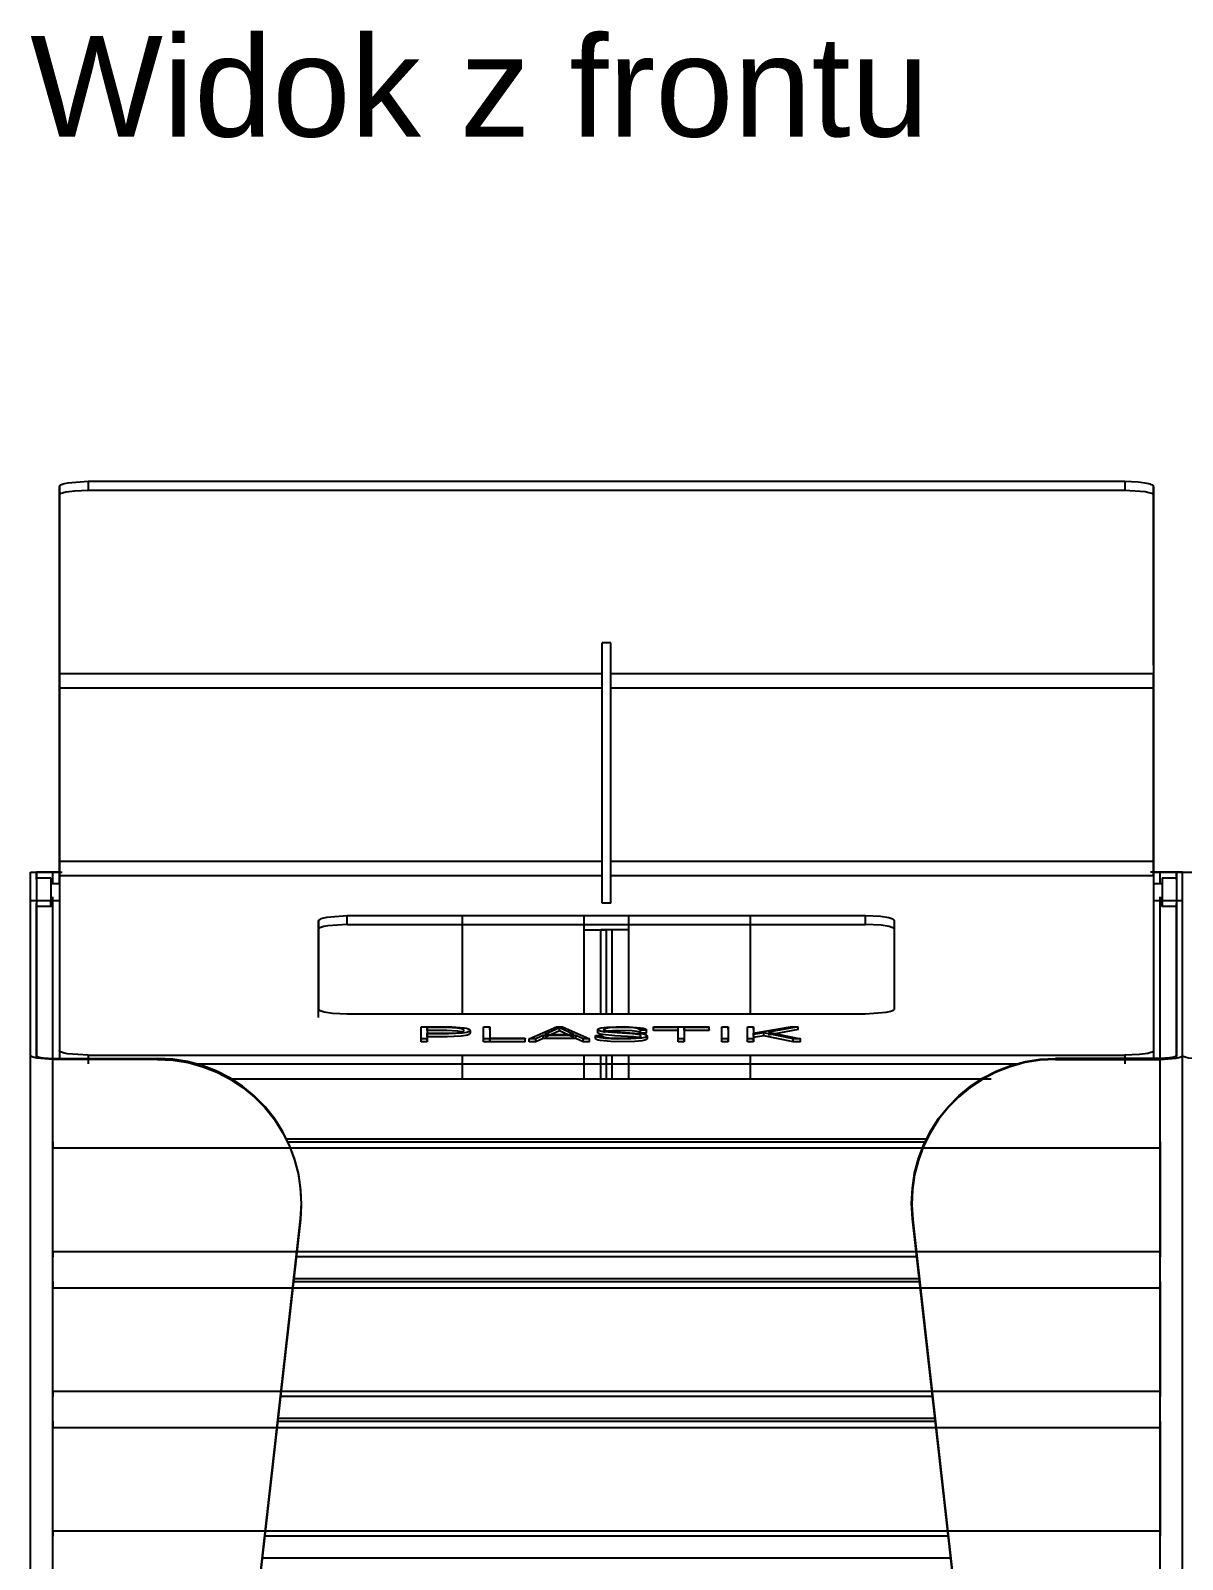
# Model space of a CAD drawing. Header units: millimetres. Extents: x 10366 to 23682, y 24552 to 29690.
# Drawn here: x 16843 to 17243, y 27684 to 28215 of the extents above; entities that cross this region are included whole.
import ezdxf

# ---------------------------------------------------------------- set-up
doc = ezdxf.new("R2010")
doc.units = ezdxf.units.MM
doc.header["$LTSCALE"] = 3
doc.layers.add('DomyÅ›lny', color=7, linetype='Continuous')
doc.styles.get("Standard").update_dxf_attribs({"font": 'arial.ttf'})

msp = doc.modelspace()

# ---------------------------------------------------------------- linework, layer by layer
at = {"layer": 'DomyÅ›lny'}
for p, q in [((16852.73, 27994.33), (16852.73, 28056.38)), ((16852.73, 28056.38), (16852.73, 28053.42)), ((17222.73, 28058.07), (16862.73, 28058.07)), ((16862.73, 28058.07), (16862.73, 28055.11)), ((17222.73, 28058.07), (17222.73, 28055.11)), ((17232.73, 27994.33), (17232.73, 28056.38)), ((17232.73, 28056.38), (17232.73, 28053.42)), ((16852.73, 28053.42), (16852.73, 27991.37)), ((16862.73, 28055.11), (17222.73, 28055.11)), ((17232.73, 28053.42), (17232.73, 27991.37)), ((17044.23, 28002.05), (17041.23, 28002.05)), ((17041.23, 27911.64), (17041.23, 28002.05)), ((17041.23, 27992.57), (17041.23, 28002.05)), ((17044.23, 27911.64), (17044.23, 28002.05)), ((17044.23, 27992.57), (17044.23, 28002.05)), ((16852.73, 27991.37), (17041.23, 27991.37)), ((16852.73, 27926.25), (16852.73, 27986.42)), ((16852.73, 27986.42), (16852.73, 27926.25)), ((16852.73, 27986.42), (17041.23, 27986.42)), ((17044.23, 27991.37), (17232.73, 27991.37)), ((17044.23, 27986.42), (17232.73, 27986.42)), ((17232.73, 27926.25), (17232.73, 27986.42)), ((17232.73, 27986.42), (17232.73, 27926.25)), ((16852.73, 27926.25), (17041.23, 27926.25)), ((17044.23, 27926.25), (17232.73, 27926.25)), ((16842.73, 27148.6), (16842.73, 27922.37)), ((16842.73, 27858.71), (16842.73, 27922.37)), ((16842.73, 27922.37), (16844.73, 27922.37)), ((16844.73, 27922.37), (16844.73, 27858.71)), ((16844.73, 27919.88), (16844.73, 27922.37)), ((16844.73, 27920.45), (16849.73, 27920.45)), ((16849.73, 27918.45), (16852.73, 27918.45)), ((16850.49, 27922.37), (16853.72, 27922.37)), ((16850.49, 27918.45), (16850.49, 27922.37)), ((16852.96, 27922.37), (16850.49, 27922.37)), ((16852.73, 27921.3), (16852.73, 27860.5)), ((16852.73, 27921.3), (17041.23, 27921.3)), ((17044.23, 27921.3), (17232.73, 27921.3)), ((17234.97, 27922.37), (17231.6, 27922.37)), ((17232.35, 27922.37), (17234.97, 27922.37)), ((17232.73, 27921.3), (17232.73, 27860.5)), ((17232.73, 27918.45), (17235.73, 27918.45)), ((17234.97, 27918.36), (17234.97, 27922.37)), ((17235.73, 27920.45), (17240.73, 27920.45)), ((17240.73, 27919.88), (17240.73, 27922.37)), ((17240.73, 27922.37), (17242.73, 27922.37)), ((17240.73, 27922.37), (17240.73, 27858.71)), ((17242.73, 27858.71), (17242.73, 27922.37)), ((17242.73, 27922.37), (17244.73, 27922.37)), ((17242.73, 27858.71), (17242.73, 27922.37)), ((16852.73, 27912.45), (16842.73, 27912.45)), ((16849.73, 27912.45), (16844.73, 27912.45)), ((16850.49, 27857.39), (16850.49, 27913.82)), ((17242.73, 27912.45), (17232.73, 27912.45)), ((17234.97, 27857.39), (17234.97, 27913.82)), ((17240.73, 27912.45), (17235.73, 27912.45)), ((16844.73, 27857.83), (16844.73, 27911.55)), ((16849.73, 27910.45), (16844.73, 27910.45)), ((17132.73, 27907.2), (16952.73, 27907.2)), ((16952.73, 27904.24), (16952.73, 27907.2)), ((16992.73, 27873.24), (16992.73, 27907.2)), ((17034.97, 27902.37), (17034.97, 27907.2)), ((17034.97, 27902.37), (17034.97, 27907.2)), ((17044.23, 27911.64), (17041.23, 27911.64)), ((17050.49, 27902.37), (17050.49, 27907.2)), ((17050.49, 27902.37), (17050.49, 27907.2)), ((17092.73, 27873.24), (17092.73, 27907.2)), ((17132.73, 27904.24), (17132.73, 27907.2)), ((17240.73, 27910.45), (17235.73, 27910.45)), ((17240.73, 27857.83), (17240.73, 27911.55)), ((16942.73, 27905.5), (16942.73, 27874.94)), ((16942.73, 27902.54), (16942.73, 27905.5)), ((16942.73, 27871.98), (16942.73, 27902.54)), ((16952.73, 27904.24), (17132.73, 27904.24)), ((17034.97, 27873.24), (17034.97, 27902.37)), ((17040.73, 27873.24), (17040.73, 27902.37)), ((17042.73, 27902.37), (17040.73, 27902.37)), ((17042.73, 27873.24), (17042.73, 27902.37)), ((17044.73, 27902.37), (17042.73, 27902.37)), ((17042.73, 27873.24), (17042.73, 27902.37)), ((17044.73, 27873.24), (17044.73, 27902.37)), ((17050.49, 27873.24), (17050.49, 27902.37)), ((17142.73, 27874.94), (17142.73, 27905.5)), ((17142.73, 27902.54), (17142.73, 27905.5)), ((16952.73, 27873.24), (17132.73, 27873.24)), ((16978.4, 27867.74), (16978.4, 27868.72)), ((16978.4, 27864.49), (16978.4, 27868.72)), ((16978.4, 27863.5), (16978.4, 27867.74)), ((16980.51, 27864.49), (16978.4, 27864.49)), ((16978.4, 27863.5), (16978.4, 27864.49)), ((16980.51, 27868.42), (16980.51, 27866.52)), ((16980.51, 27867.43), (16980.51, 27868.42)), ((16980.51, 27865.53), (16980.51, 27866.52)), ((16980.51, 27865.23), (16980.51, 27866.21)), ((16980.51, 27866.21), (16980.51, 27864.49)), ((16980.51, 27865.23), (16980.51, 27863.5)), ((16980.51, 27863.5), (16980.51, 27864.49)), ((16995.33, 27867.46), (16995.33, 27866.47)), ((17000.05, 27868.72), (17002.18, 27868.72)), ((17000.05, 27864.49), (17000.05, 27868.72)), ((17000.05, 27867.74), (17000.05, 27868.72)), ((17000.05, 27863.5), (17000.05, 27867.74)), ((17000.05, 27863.5), (17000.05, 27864.49)), ((17014.52, 27864.49), (17000.05, 27864.49)), ((17002.18, 27868.72), (17002.18, 27864.79)), ((17002.18, 27867.74), (17002.18, 27868.72)), ((17002.18, 27867.74), (17002.18, 27863.81)), ((17002.18, 27864.79), (17014.52, 27864.79)), ((17002.18, 27863.81), (17002.18, 27864.79)), ((17014.52, 27864.79), (17014.52, 27864.49)), ((17014.52, 27863.81), (17014.52, 27864.79)), ((17014.52, 27863.5), (17014.52, 27864.49)), ((17015.93, 27864.49), (17025.39, 27868.72)), ((17018.15, 27864.49), (17015.93, 27864.49)), ((17015.93, 27863.5), (17015.93, 27864.49)), ((17020.72, 27865.67), (17018.15, 27864.49)), ((17020.72, 27864.69), (17018.15, 27863.5)), ((17018.15, 27863.5), (17018.15, 27864.49)), ((17032.07, 27865.67), (17020.72, 27865.67)), ((17020.72, 27864.69), (17020.72, 27865.67)), ((17032.07, 27864.69), (17020.72, 27864.69)), ((17026.39, 27868.29), (17021.37, 27865.98)), ((17026.39, 27867.3), (17021.37, 27864.99)), ((17021.37, 27865.98), (17031.4, 27865.98)), ((17025.39, 27868.72), (17027.4, 27868.72)), ((17031.4, 27865.98), (17026.39, 27868.29)), ((17026.39, 27867.3), (17026.39, 27868.29)), ((17031.4, 27864.99), (17026.39, 27867.3)), ((17027.4, 27868.72), (17036.86, 27864.49)), ((17034.66, 27864.49), (17032.07, 27865.67)), ((17032.07, 27864.69), (17032.07, 27865.67)), ((17034.66, 27863.5), (17032.07, 27864.69)), ((17036.86, 27864.49), (17034.66, 27864.49)), ((17034.66, 27863.5), (17034.66, 27864.49)), ((17036.86, 27863.5), (17036.86, 27864.49)), ((17038.89, 27865.7), (17041, 27865.7)), ((17038.89, 27864.71), (17038.89, 27865.7)), ((17039.68, 27866.7), (17039.68, 27867.69)), ((17041, 27864.71), (17041, 27865.7)), ((17041.81, 27866.71), (17041.81, 27867.69)), ((17056.66, 27867.52), (17054.53, 27867.52)), ((17054.53, 27866.53), (17054.53, 27867.52)), ((17056.66, 27866.53), (17054.53, 27866.53)), ((17054.68, 27864.54), (17054.68, 27865.53)), ((17056.66, 27866.53), (17056.66, 27867.52)), ((17056.81, 27865.54), (17056.81, 27864.55)), ((17059.1, 27868.72), (17078.33, 27868.72)), ((17059.1, 27867.74), (17059.1, 27868.72)), ((17067.65, 27868.42), (17059.1, 27868.42)), ((17059.1, 27867.43), (17059.1, 27868.42)), ((17059.1, 27867.43), (17059.1, 27867.74)), ((17067.65, 27867.43), (17059.1, 27867.43)), ((17067.65, 27864.49), (17067.65, 27868.42)), ((17067.65, 27867.43), (17067.65, 27868.42)), ((17067.65, 27863.5), (17067.65, 27867.43)), ((17069.76, 27864.49), (17067.65, 27864.49)), ((17067.65, 27863.5), (17067.65, 27864.49)), ((17078.33, 27868.42), (17069.76, 27868.42)), ((17069.76, 27868.42), (17069.76, 27864.49)), ((17069.76, 27867.43), (17069.76, 27868.42)), ((17078.33, 27867.43), (17069.76, 27867.43)), ((17069.76, 27867.43), (17069.76, 27863.5)), ((17069.76, 27863.5), (17069.76, 27864.49)), ((17078.33, 27867.74), (17078.33, 27868.72)), ((17078.33, 27867.43), (17078.33, 27868.42)), ((17078.33, 27867.74), (17078.33, 27867.43)), ((17082.83, 27867.74), (17082.83, 27868.72)), ((17082.83, 27868.72), (17084.94, 27868.72)), ((17082.83, 27864.49), (17082.83, 27868.72)), ((17082.83, 27863.5), (17082.83, 27867.74)), ((17084.94, 27864.49), (17082.83, 27864.49)), ((17082.83, 27863.5), (17082.83, 27864.49)), ((17084.94, 27867.74), (17084.94, 27868.72)), ((17084.94, 27868.72), (17084.94, 27864.49)), ((17084.94, 27867.74), (17084.94, 27863.5)), ((17084.94, 27863.5), (17084.94, 27864.49)), ((17091.72, 27864.49), (17091.72, 27868.72)), ((17091.72, 27868.72), (17093.83, 27868.72)), ((17091.72, 27867.74), (17091.72, 27868.72)), ((17091.72, 27863.5), (17091.72, 27867.74)), ((17093.83, 27864.49), (17091.72, 27864.49)), ((17091.72, 27863.5), (17091.72, 27864.49)), ((17093.83, 27868.72), (17093.83, 27866.44)), ((17093.83, 27866.44), (17106.64, 27868.72)), ((17093.83, 27867.74), (17093.83, 27868.72)), ((17097.35, 27866.59), (17093.83, 27866)), ((17093.83, 27865.45), (17093.83, 27866.44)), ((17093.83, 27866), (17093.83, 27864.49)), ((17097.35, 27865.61), (17093.83, 27865.02)), ((17093.83, 27865.02), (17093.83, 27863.5)), ((17093.83, 27863.5), (17093.83, 27864.49)), ((17107.53, 27864.49), (17097.35, 27866.59)), ((17097.35, 27865.61), (17097.35, 27866.59)), ((17107.53, 27863.5), (17097.35, 27865.61)), ((17109.3, 27868.72), (17098.83, 27866.84)), ((17109.3, 27867.74), (17098.83, 27865.85)), ((17098.83, 27866.84), (17110.11, 27864.49)), ((17106.64, 27868.72), (17109.3, 27868.72)), ((17110.11, 27864.49), (17107.53, 27864.49)), ((17107.53, 27863.5), (17107.53, 27864.49)), ((17109.3, 27867.74), (17109.3, 27868.72)), ((17110.11, 27863.5), (17110.11, 27864.49)), ((16852.73, 27860.5), (16852.73, 27857.54)), ((16980.51, 27863.5), (16978.4, 27863.5)), ((17014.52, 27863.5), (17000.05, 27863.5)), ((17018.15, 27863.5), (17015.93, 27863.5)), ((17036.86, 27863.5), (17034.66, 27863.5)), ((17069.76, 27863.5), (17067.65, 27863.5)), ((17084.94, 27863.5), (17082.83, 27863.5)), ((17093.83, 27863.5), (17091.72, 27863.5)), ((17110.11, 27863.5), (17107.53, 27863.5)), ((17232.73, 27860.5), (17232.73, 27857.54)), ((16842.73, 27148.6), (16842.73, 27858.71)), ((16850.49, 27857.73), (16886.86, 27857.73)), ((16886.82, 27857.39), (16850.49, 27857.39)), ((16850.49, 27148.6), (16850.49, 27857.39)), ((16862.73, 27858.8), (16862.73, 27855.84)), ((16862.73, 27858.8), (17222.73, 27858.8)), ((16899.14, 27855.84), (17186.32, 27855.84)), ((16992.73, 27850.6), (16992.73, 27858.8)), ((17034.97, 27850.6), (17034.97, 27858.8)), ((17040.73, 27850.6), (17040.73, 27858.8)), ((17042.73, 27850.6), (17042.73, 27858.8)), ((17042.73, 27850.6), (17042.73, 27858.8)), ((17044.73, 27850.6), (17044.73, 27858.8)), ((17050.49, 27850.6), (17050.49, 27858.8)), ((17092.73, 27850.6), (17092.73, 27858.8)), ((17234.97, 27857.73), (17198.61, 27857.73)), ((17198.65, 27857.39), (17234.97, 27857.39)), ((17222.73, 27858.8), (17222.73, 27855.84)), ((17234.97, 27148.6), (17234.97, 27857.39)), ((17242.73, 27148.6), (17242.73, 27858.71)), ((17242.73, 27148.6), (17242.73, 27858.71)), ((16911.93, 27850.6), (17176.31, 27850.6)), ((16911.93, 27850.6), (17176.31, 27850.6)), ((16931.43, 27829.78), (17154.03, 27829.78)), ((16931.43, 27829.77), (17154.03, 27829.77)), ((16931.93, 27828.74), (17153.53, 27828.74)), ((16850.49, 27826.61), (17234.97, 27826.61)), ((16850.49, 27790.69), (16850.49, 27826.61)), ((17234.97, 27826.61), (17234.97, 27790.69)), ((16863.73, 27157.48), (16936.45, 27802.01)), ((16936.41, 27801.67), (16863.73, 27157.48)), ((16936.41, 27801.67), (16936.45, 27802.01)), ((17221.73, 27157.48), (17149.02, 27802.01)), ((17149.06, 27801.67), (17149.02, 27802.01)), ((17149.06, 27801.67), (17221.73, 27157.48)), ((16850.49, 27790.69), (17234.97, 27790.69)), ((17150.51, 27788.82), (16934.96, 27788.82)), ((16933.99, 27780.22), (17151.48, 27780.22)), ((16934.1, 27781.26), (17151.36, 27781.26)), ((16934.1, 27781.25), (17151.36, 27781.25)), ((16850.49, 27742.17), (16850.49, 27778.09)), ((16850.49, 27778.09), (17234.97, 27778.09)), ((17234.97, 27778.09), (17234.97, 27742.17)), ((16850.49, 27742.17), (17234.97, 27742.17)), ((17155.98, 27740.3), (16929.48, 27740.3)), ((16928.51, 27731.7), (17156.95, 27731.7)), ((16928.63, 27732.74), (17156.83, 27732.74)), ((16928.63, 27732.73), (17156.83, 27732.73)), ((16850.49, 27693.65), (16850.49, 27729.57)), ((16850.49, 27729.57), (17234.97, 27729.57)), ((17234.97, 27729.57), (17234.97, 27693.65)), ((16850.49, 27693.65), (17234.97, 27693.65)), ((17161.45, 27691.78), (16924.01, 27691.78)), ((16923.16, 27684.22), (17162.31, 27684.22)), ((16923.16, 27684.21), (17162.31, 27684.21))]:
    msp.add_line(p, q, dxfattribs=at)
for points in [[(16862.73, 28058.07, 0), (16855.66, 28057.58, 0), (16854.36, 28057.3, 0), (16853.43, 28057, 0), (16853.12, 28056.84, 0), (16853, 28056.76, 0), (16852.9, 28056.69, 0), (16852.82, 28056.61, 0), (16852.8, 28056.57, 0), (16852.77, 28056.53, 0), (16852.75, 28056.49, 0), (16852.74, 28056.45, 0), (16852.73, 28056.42, 0), (16852.73, 28056.38, 0)], [(17232.73, 28056.38, 0), (17232.73, 28056.42, 0), (17232.72, 28056.45, 0), (17232.71, 28056.49, 0), (17232.69, 28056.53, 0), (17232.67, 28056.57, 0), (17232.64, 28056.61, 0), (17232.57, 28056.69, 0), (17232.47, 28056.76, 0), (17232.35, 28056.84, 0), (17232.03, 28057, 0), (17231.61, 28057.16, 0), (17230.5, 28057.45, 0), (17227.32, 28057.88, 0), (17222.73, 28058.07, 0)], [(16852.73, 28053.42, 0), (16852.73, 28053.46, 0), (16852.74, 28053.5, 0), (16852.75, 28053.54, 0), (16852.77, 28053.57, 0), (16852.8, 28053.61, 0), (16852.82, 28053.65, 0), (16852.9, 28053.73, 0), (16853, 28053.81, 0), (16853.12, 28053.89, 0), (16853.43, 28054.04, 0), (16853.85, 28054.2, 0), (16854.97, 28054.49, 0), (16858.14, 28054.93, 0), (16862.73, 28055.11, 0)], [(17222.73, 28055.11, 0), (17229.8, 28054.62, 0), (17231.1, 28054.35, 0), (17232.03, 28054.04, 0), (17232.35, 28053.89, 0), (17232.47, 28053.81, 0), (17232.57, 28053.73, 0), (17232.64, 28053.65, 0), (17232.67, 28053.61, 0), (17232.69, 28053.57, 0), (17232.71, 28053.54, 0), (17232.72, 28053.5, 0), (17232.73, 28053.46, 0), (17232.73, 28053.42, 0)], [(16852.73, 27986.42, 0), (16852.73, 27994.33, 0)], [(17232.73, 27994.33, 0), (17232.73, 27994, 0), (17232.73, 27992.62, 0), (17232.73, 27986.42, 0)], [(16852.73, 27991.37, 0), (16852.73, 27991.16, 0), (16852.73, 27990.3, 0), (16852.73, 27986.42, 0)], [(17232.73, 27986.42, 0), (17232.73, 27991.37, 0)], [(16852.73, 27918.35, 0), (16852.73, 27918.68, 0), (16852.73, 27920.06, 0), (16852.73, 27926.25, 0)], [(16852.73, 27926.25, 0), (16852.73, 27921.3, 0)], [(17232.73, 27926.25, 0), (17232.73, 27918.35, 0)], [(17232.73, 27921.3, 0), (17232.73, 27921.51, 0), (17232.73, 27922.38, 0), (17232.73, 27926.25, 0)], [(16842.73, 27922.37, 0), (16842.73, 27922.37, 0), (16842.73, 27922.37, 0), (16842.73, 27922.37, 0), (16842.73, 27922.37, 0), (16842.73, 27922.37, 0), (16842.73, 27922.37, 0), (16842.73, 27922.37, 0), (16842.73, 27922.37, 0), (16842.73, 27922.37, 0), (16842.74, 27922.37, 0), (16842.75, 27922.37, 0), (16842.79, 27922.37, 0), (16843.31, 27922.37, 0), (16845.69, 27922.37, 0), (16850.49, 27922.37, 0)], [(16850.49, 27922.37, 0), (16844.73, 27922.37, 0)], [(16849.73, 27920.45, 0), (16849.73, 27920.45, 0), (16849.73, 27920.45, 0), (16849.73, 27920.45, 0), (16849.73, 27920.45, 0), (16849.73, 27920.45, 0), (16849.73, 27920.45, 0), (16849.73, 27920.45, 0), (16849.73, 27920.45, 0), (16849.73, 27920.45, 0), (16849.73, 27920.45, 0), (16849.73, 27920.45, 0), (16849.73, 27920.44, 0), (16849.73, 27920.39, 0), (16849.73, 27920.2, 0), (16849.73, 27919.4, 0), (16849.73, 27913.46, 0), (16849.73, 27910.48, 0), (16849.73, 27910.46, 0), (16849.73, 27910.45, 0), (16849.73, 27910.45, 0), (16849.73, 27910.45, 0), (16849.73, 27910.45, 0), (16849.73, 27910.45, 0), (16849.73, 27910.45, 0), (16849.73, 27910.45, 0), (16849.73, 27910.45, 0), (16849.73, 27910.45, 0), (16849.73, 27910.45, 0), (16849.73, 27910.45, 0), (16849.73, 27910.45, 0), (16849.73, 27910.45, 0), (16849.73, 27910.45, 0), (16849.73, 27910.45, 0), (16849.73, 27910.45, 0), (16849.73, 27910.45, 0), (16849.73, 27910.45, 0), (16849.73, 27910.47, 0), (16849.73, 27910.51, 0), (16849.73, 27910.7, 0), (16849.73, 27912.45, 0)], [(16849.73, 27918.45, 0), (16849.73, 27918.45, 0), (16849.73, 27918.45, 0), (16849.73, 27918.45, 0), (16849.73, 27918.45, 0), (16849.73, 27918.45, 0), (16849.73, 27918.45, 0), (16849.73, 27918.45, 0), (16849.73, 27918.45, 0), (16849.73, 27918.45, 0), (16849.73, 27918.45, 0), (16849.73, 27918.45, 0), (16849.73, 27918.45, 0), (16849.73, 27918.43, 0), (16849.73, 27918.36, 0), (16849.73, 27918.08, 0), (16849.73, 27912.45, 0)], [(17234.97, 27922.37, 0), (17240.73, 27922.37, 0)], [(17242.73, 27922.37, 0), (17242.73, 27922.37, 0), (17242.73, 27922.37, 0), (17242.73, 27922.37, 0), (17242.73, 27922.37, 0), (17242.73, 27922.37, 0), (17242.73, 27922.37, 0), (17242.73, 27922.37, 0), (17242.73, 27922.37, 0), (17242.73, 27922.37, 0), (17242.73, 27922.37, 0), (17242.72, 27922.37, 0), (17242.67, 27922.37, 0), (17242.16, 27922.37, 0), (17239.77, 27922.37, 0), (17234.97, 27922.37, 0)], [(17235.73, 27920.45, 0), (17235.73, 27920.45, 0), (17235.73, 27920.45, 0), (17235.73, 27920.45, 0), (17235.73, 27920.45, 0), (17235.73, 27920.45, 0), (17235.73, 27920.45, 0), (17235.73, 27920.45, 0), (17235.73, 27920.45, 0), (17235.73, 27920.45, 0), (17235.73, 27920.45, 0), (17235.73, 27920.45, 0), (17235.73, 27920.43, 0), (17235.73, 27920.38, 0), (17235.73, 27920.16, 0), (17235.73, 27917.78, 0), (17235.73, 27911.42, 0), (17235.73, 27910.52, 0), (17235.73, 27910.46, 0), (17235.73, 27910.45, 0), (17235.73, 27910.45, 0), (17235.73, 27910.45, 0), (17235.73, 27910.45, 0), (17235.73, 27910.45, 0), (17235.73, 27910.45, 0), (17235.73, 27910.45, 0), (17235.73, 27910.45, 0), (17235.73, 27910.45, 0), (17235.73, 27910.45, 0), (17235.73, 27910.45, 0), (17235.73, 27910.45, 0), (17235.73, 27910.45, 0), (17235.73, 27910.45, 0), (17235.73, 27910.45, 0), (17235.73, 27910.45, 0), (17235.73, 27910.45, 0), (17235.73, 27910.46, 0), (17235.73, 27910.47, 0), (17235.73, 27910.52, 0), (17235.73, 27910.74, 0), (17235.73, 27911.66, 0), (17235.73, 27913.82, 0)], [(17235.73, 27918.45, 0), (17235.73, 27918.45, 0), (17235.73, 27918.45, 0), (17235.73, 27918.45, 0), (17235.73, 27918.45, 0), (17235.73, 27918.45, 0), (17235.73, 27918.45, 0), (17235.73, 27918.45, 0), (17235.73, 27918.45, 0), (17235.73, 27918.45, 0), (17235.73, 27918.45, 0), (17235.73, 27918.45, 0), (17235.73, 27918.45, 0), (17235.73, 27918.43, 0), (17235.73, 27918.36, 0), (17235.73, 27918.08, 0), (17235.73, 27912.45, 0)], [(17242.73, 27922.37, 0), (17242.73, 27922.37, 0), (17242.73, 27922.37, 0), (17242.73, 27922.37, 0), (17242.73, 27922.37, 0), (17242.73, 27922.37, 0), (17242.73, 27922.37, 0), (17242.73, 27922.37, 0), (17242.73, 27922.37, 0), (17242.73, 27922.37, 0), (17242.74, 27922.37, 0), (17242.75, 27922.37, 0), (17242.79, 27922.37, 0), (17243.31, 27922.37, 0), (17245.69, 27922.37, 0), (17250.49, 27922.37, 0)], [(16952.73, 27907.2, 0), (16945.66, 27906.7, 0), (16944.42, 27906.44, 0), (16943.49, 27906.15, 0), (16943.16, 27905.99, 0), (16943.03, 27905.91, 0), (16942.92, 27905.83, 0), (16942.84, 27905.75, 0), (16942.81, 27905.71, 0), (16942.78, 27905.67, 0), (16942.76, 27905.62, 0), (16942.74, 27905.58, 0), (16942.74, 27905.54, 0), (16942.73, 27905.5, 0)], [(17142.73, 27905.5, 0), (17142.73, 27905.54, 0), (17142.72, 27905.58, 0), (17142.7, 27905.62, 0), (17142.68, 27905.67, 0), (17142.66, 27905.71, 0), (17142.62, 27905.75, 0), (17142.54, 27905.83, 0), (17142.43, 27905.91, 0), (17142.15, 27906.07, 0), (17141.77, 27906.23, 0), (17140.76, 27906.51, 0), (17137.87, 27906.96, 0), (17132.73, 27907.2, 0)], [(16952.73, 27904.24, 0), (16945.94, 27903.79, 0), (16944.6, 27903.53, 0), (16943.58, 27903.23, 0), (16943.22, 27903.06, 0), (16943.07, 27902.98, 0), (16942.95, 27902.9, 0), (16942.85, 27902.81, 0), (16942.82, 27902.76, 0), (16942.79, 27902.72, 0), (16942.76, 27902.68, 0), (16942.75, 27902.63, 0), (16942.74, 27902.59, 0), (16942.73, 27902.54, 0)], [(17034.97, 27902.37, 0), (17042.73, 27902.37, 0)], [(17034.97, 27902.37, 0), (17040.73, 27902.37, 0)], [(17050.49, 27902.37, 0), (17042.73, 27902.37, 0)], [(17050.49, 27902.37, 0), (17044.73, 27902.37, 0)], [(17142.73, 27902.54, 0), (17142.73, 27902.58, 0), (17142.72, 27902.62, 0), (17142.71, 27902.66, 0), (17142.69, 27902.7, 0), (17142.66, 27902.74, 0), (17142.63, 27902.78, 0), (17142.56, 27902.86, 0), (17142.46, 27902.94, 0), (17142.2, 27903.09, 0), (17141.86, 27903.24, 0), (17140.92, 27903.52, 0), (17138.17, 27903.97, 0), (17132.73, 27904.24, 0)], [(16942.73, 27874.94, 0), (16942.74, 27874.9, 0), (16942.74, 27874.86, 0), (16942.76, 27874.82, 0), (16942.78, 27874.77, 0), (16942.81, 27874.73, 0), (16942.84, 27874.69, 0), (16942.92, 27874.61, 0), (16943.03, 27874.53, 0), (16943.32, 27874.37, 0), (16943.69, 27874.21, 0), (16944.7, 27873.93, 0), (16947.59, 27873.48, 0), (16952.73, 27873.24, 0)], [(17132.73, 27873.24, 0), (17139.8, 27873.74, 0), (17141.05, 27874, 0), (17141.97, 27874.29, 0), (17142.3, 27874.45, 0), (17142.43, 27874.53, 0), (17142.54, 27874.61, 0), (17142.62, 27874.69, 0), (17142.66, 27874.73, 0), (17142.68, 27874.77, 0), (17142.7, 27874.82, 0), (17142.72, 27874.86, 0), (17142.73, 27874.9, 0), (17142.73, 27874.94, 0)], [(16978.4, 27868.72, 0), (16989, 27868.69, 0), (16993.34, 27868.34, 0), (16994.08, 27868.19, 0), (16994.65, 27868.03, 0), (16994.87, 27867.94, 0), (16995.04, 27867.84, 0), (16995.12, 27867.79, 0), (16995.18, 27867.74, 0), (16995.23, 27867.69, 0), (16995.27, 27867.64, 0), (16995.3, 27867.58, 0), (16995.31, 27867.56, 0), (16995.32, 27867.53, 0), (16995.32, 27867.5, 0), (16995.33, 27867.47, 0), (16995.33, 27867.44, 0), (16995.32, 27867.42, 0), (16995.32, 27867.39, 0), (16995.31, 27867.36, 0), (16995.29, 27867.3, 0), (16995.26, 27867.25, 0), (16995.21, 27867.2, 0), (16995.16, 27867.15, 0), (16995.1, 27867.1, 0), (16994.94, 27867, 0), (16994.74, 27866.91, 0), (16994.22, 27866.74, 0), (16992.69, 27866.47, 0), (16987.83, 27866.22, 0), (16980.51, 27866.21, 0)], [(16980.51, 27866.52, 0), (16988.97, 27866.55, 0), (16990.81, 27866.66, 0), (16992.15, 27866.86, 0), (16992.62, 27866.99, 0), (16992.8, 27867.06, 0), (16992.95, 27867.13, 0), (16993.07, 27867.2, 0), (16993.12, 27867.24, 0), (16993.15, 27867.29, 0), (16993.18, 27867.33, 0), (16993.2, 27867.37, 0), (16993.21, 27867.39, 0), (16993.21, 27867.41, 0), (16993.21, 27867.44, 0), (16993.21, 27867.46, 0), (16993.21, 27867.48, 0), (16993.21, 27867.5, 0), (16993.2, 27867.53, 0), (16993.19, 27867.55, 0), (16993.17, 27867.59, 0), (16993.14, 27867.63, 0), (16993.1, 27867.67, 0), (16993.05, 27867.71, 0), (16992.93, 27867.79, 0), (16992.77, 27867.86, 0), (16992.36, 27868, 0), (16991.12, 27868.22, 0), (16987.23, 27868.42, 0), (16980.51, 27868.42, 0)], [(16993.21, 27866.47, 0), (16993.21, 27866.49, 0), (16993.21, 27866.51, 0), (16993.2, 27866.53, 0), (16993.2, 27866.55, 0), (16993.18, 27866.6, 0), (16993.15, 27866.64, 0), (16993.11, 27866.68, 0), (16993.06, 27866.72, 0), (16992.94, 27866.8, 0), (16992.78, 27866.87, 0), (16992.37, 27867.01, 0), (16991.14, 27867.23, 0), (16987.25, 27867.43, 0), (16980.51, 27867.43, 0)], [(16995.33, 27866.47, 0), (16995.32, 27866.42, 0), (16995.31, 27866.36, 0), (16995.28, 27866.31, 0), (16995.25, 27866.26, 0), (16995.21, 27866.21, 0), (16995.16, 27866.16, 0), (16995.03, 27866.07, 0), (16994.87, 27865.98, 0), (16994.42, 27865.82, 0), (16993.84, 27865.67, 0), (16992.22, 27865.44, 0), (16987.4, 27865.23, 0), (16980.51, 27865.23, 0)], [(17054.53, 27867.52, 0), (17054.53, 27867.54, 0), (17054.52, 27867.56, 0), (17054.52, 27867.58, 0), (17054.51, 27867.6, 0), (17054.5, 27867.62, 0), (17054.47, 27867.67, 0), (17054.43, 27867.71, 0), (17054.39, 27867.75, 0), (17054.33, 27867.79, 0), (17054.19, 27867.86, 0), (17054.01, 27867.94, 0), (17053.54, 27868.07, 0), (17052.16, 27868.29, 0), (17048.08, 27868.47, 0), (17043.78, 27868.29, 0), (17042.46, 27868.07, 0), (17042.24, 27868.01, 0), (17042.06, 27867.94, 0), (17041.93, 27867.87, 0), (17041.88, 27867.84, 0), (17041.85, 27867.8, 0), (17041.83, 27867.78, 0), (17041.82, 27867.76, 0), (17041.81, 27867.74, 0), (17041.81, 27867.72, 0), (17041.81, 27867.7, 0), (17041.81, 27867.68, 0), (17041.81, 27867.66, 0), (17041.82, 27867.64, 0), (17041.82, 27867.62, 0), (17041.84, 27867.61, 0), (17041.85, 27867.59, 0), (17041.87, 27867.57, 0), (17041.91, 27867.53, 0), (17041.96, 27867.5, 0), (17042.1, 27867.43, 0), (17042.29, 27867.37, 0), (17042.79, 27867.25, 0), (17044.36, 27867.05, 0), (17054.05, 27866.41, 0), (17055.34, 27866.22, 0), (17056.23, 27865.99, 0), (17056.53, 27865.87, 0), (17056.64, 27865.8, 0), (17056.72, 27865.74, 0), (17056.75, 27865.7, 0), (17056.77, 27865.66, 0), (17056.79, 27865.63, 0), (17056.81, 27865.59, 0), (17056.81, 27865.55, 0), (17056.81, 27865.53, 0), (17056.81, 27865.51, 0), (17056.81, 27865.49, 0), (17056.8, 27865.47, 0), (17056.8, 27865.45, 0), (17056.78, 27865.41, 0), (17056.75, 27865.37, 0), (17056.71, 27865.33, 0), (17056.66, 27865.3, 0), (17056.55, 27865.22, 0), (17056.4, 27865.15, 0), (17056.01, 27865.02, 0), (17054.83, 27864.79, 0), (17051.2, 27864.48, 0), (17046.47, 27864.45, 0), (17042.28, 27864.68, 0), (17040.81, 27864.88, 0), (17039.75, 27865.12, 0), (17039.37, 27865.25, 0), (17039.22, 27865.32, 0), (17039.1, 27865.39, 0), (17039.01, 27865.47, 0), (17038.97, 27865.5, 0), (17038.94, 27865.54, 0), (17038.92, 27865.58, 0), (17038.9, 27865.62, 0), (17038.89, 27865.66, 0), (17038.89, 27865.7, 0)], [(17056.81, 27864.55, 0), (17056.81, 27864.52, 0), (17056.8, 27864.49, 0), (17056.79, 27864.45, 0), (17056.77, 27864.42, 0), (17056.75, 27864.39, 0), (17056.72, 27864.36, 0), (17056.65, 27864.3, 0), (17056.56, 27864.25, 0), (17056.33, 27864.14, 0), (17056.01, 27864.03, 0), (17055.13, 27863.85, 0), (17052.53, 27863.57, 0), (17045.4, 27863.5, 0), (17040.58, 27863.93, 0), (17039.84, 27864.1, 0), (17039.31, 27864.29, 0), (17039.13, 27864.39, 0), (17039.05, 27864.44, 0), (17038.99, 27864.49, 0), (17038.95, 27864.55, 0), (17038.93, 27864.57, 0), (17038.91, 27864.6, 0), (17038.9, 27864.63, 0), (17038.89, 27864.66, 0), (17038.89, 27864.68, 0), (17038.89, 27864.71, 0)], [(17054.68, 27865.53, 0), (17054.68, 27865.55, 0), (17054.68, 27865.58, 0), (17054.67, 27865.6, 0), (17054.66, 27865.62, 0), (17054.64, 27865.65, 0), (17054.62, 27865.67, 0), (17054.57, 27865.71, 0), (17054.51, 27865.76, 0), (17054.43, 27865.8, 0), (17054.24, 27865.87, 0), (17053.67, 27866.01, 0), (17051.73, 27866.24, 0), (17044.55, 27866.67, 0), (17042, 27866.91, 0), (17040.96, 27867.07, 0), (17040.23, 27867.26, 0), (17039.98, 27867.37, 0), (17039.88, 27867.42, 0), (17039.8, 27867.48, 0), (17039.74, 27867.53, 0), (17039.72, 27867.56, 0), (17039.7, 27867.59, 0), (17039.69, 27867.62, 0), (17039.68, 27867.65, 0), (17039.68, 27867.68, 0), (17039.68, 27867.71, 0), (17039.68, 27867.74, 0), (17039.69, 27867.77, 0), (17039.71, 27867.8, 0), (17039.73, 27867.82, 0), (17039.75, 27867.85, 0), (17039.8, 27867.9, 0), (17039.88, 27867.96, 0), (17039.97, 27868.01, 0), (17040.2, 27868.11, 0), (17040.87, 27868.29, 0), (17042.99, 27868.58, 0), (17049.1, 27868.77, 0), (17054.53, 27868.38, 0), (17055.44, 27868.2, 0), (17056.12, 27867.99, 0), (17056.35, 27867.88, 0), (17056.45, 27867.82, 0), (17056.52, 27867.76, 0), (17056.58, 27867.7, 0), (17056.61, 27867.67, 0), (17056.62, 27867.64, 0), (17056.64, 27867.61, 0), (17056.65, 27867.58, 0), (17056.66, 27867.55, 0), (17056.66, 27867.52, 0)], [(17054.68, 27864.54, 0), (17054.68, 27864.57, 0), (17054.68, 27864.59, 0), (17054.67, 27864.61, 0), (17054.66, 27864.63, 0), (17054.65, 27864.65, 0), (17054.63, 27864.67, 0), (17054.59, 27864.72, 0), (17054.53, 27864.76, 0), (17054.46, 27864.79, 0), (17054.29, 27864.87, 0), (17053.81, 27865, 0), (17052.17, 27865.22, 0), (17045.58, 27865.61, 0), (17041.29, 27866.03, 0), (17040.59, 27866.17, 0), (17040.08, 27866.33, 0), (17039.9, 27866.42, 0), (17039.83, 27866.47, 0), (17039.78, 27866.51, 0), (17039.73, 27866.56, 0), (17039.72, 27866.58, 0), (17039.7, 27866.61, 0), (17039.69, 27866.63, 0), (17039.68, 27866.65, 0), (17039.68, 27866.68, 0), (17039.68, 27866.7, 0)], [(17041, 27865.7, 0), (17041, 27865.67, 0), (17041.01, 27865.65, 0), (17041.01, 27865.62, 0), (17041.03, 27865.6, 0), (17041.04, 27865.57, 0), (17041.06, 27865.55, 0), (17041.11, 27865.5, 0), (17041.17, 27865.45, 0), (17041.24, 27865.41, 0), (17041.43, 27865.32, 0), (17041.96, 27865.16, 0), (17043.66, 27864.91, 0), (17048.86, 27864.74, 0), (17053.11, 27864.98, 0), (17053.8, 27865.09, 0), (17054.29, 27865.22, 0), (17054.46, 27865.29, 0), (17054.53, 27865.33, 0), (17054.59, 27865.37, 0), (17054.63, 27865.41, 0), (17054.65, 27865.43, 0), (17054.66, 27865.45, 0), (17054.67, 27865.47, 0), (17054.68, 27865.49, 0), (17054.68, 27865.51, 0), (17054.68, 27865.53, 0)], [(17054.53, 27866.53, 0), (17054.53, 27866.56, 0), (17054.52, 27866.58, 0), (17054.52, 27866.61, 0), (17054.5, 27866.63, 0), (17054.49, 27866.65, 0), (17054.47, 27866.68, 0), (17054.43, 27866.73, 0), (17054.37, 27866.77, 0), (17054.31, 27866.82, 0), (17054.13, 27866.9, 0), (17053.91, 27866.98, 0), (17053.32, 27867.13, 0), (17051.59, 27867.36, 0), (17046.53, 27867.47, 0), (17043.06, 27867.21, 0), (17042.51, 27867.1, 0), (17042.12, 27866.98, 0), (17041.98, 27866.92, 0), (17041.93, 27866.88, 0), (17041.88, 27866.85, 0), (17041.85, 27866.82, 0), (17041.84, 27866.8, 0), (17041.83, 27866.78, 0), (17041.82, 27866.76, 0), (17041.81, 27866.74, 0), (17041.81, 27866.73, 0), (17041.81, 27866.71, 0)], [(16862.73, 27858.8, 0), (16855.58, 27859.31, 0), (16854.36, 27859.57, 0), (16853.47, 27859.86, 0), (16853.15, 27860.01, 0), (16853.03, 27860.09, 0), (16852.92, 27860.17, 0), (16852.84, 27860.25, 0), (16852.81, 27860.29, 0), (16852.78, 27860.33, 0), (16852.76, 27860.37, 0), (16852.74, 27860.41, 0), (16852.73, 27860.45, 0), (16852.73, 27860.5, 0)], [(17232.73, 27860.5, 0), (17232.73, 27860.45, 0), (17232.72, 27860.41, 0), (17232.7, 27860.37, 0), (17232.68, 27860.32, 0), (17232.65, 27860.28, 0), (17232.62, 27860.24, 0), (17232.53, 27860.16, 0), (17232.41, 27860.07, 0), (17232.11, 27859.91, 0), (17231.73, 27859.75, 0), (17230.69, 27859.47, 0), (17227.79, 27859.03, 0), (17222.73, 27858.8, 0)], [(16850.49, 27857.39, 0), (16844.93, 27857.79, 0), (16843.99, 27857.99, 0), (16843.3, 27858.22, 0), (16843.05, 27858.34, 0), (16842.95, 27858.4, 0), (16842.87, 27858.46, 0), (16842.81, 27858.52, 0), (16842.79, 27858.55, 0), (16842.77, 27858.58, 0), (16842.75, 27858.62, 0), (16842.74, 27858.65, 0), (16842.73, 27858.68, 0), (16842.73, 27858.71, 0)], [(16844.73, 27858.71, 0), (16844.73, 27858.69, 0), (16844.74, 27858.66, 0), (16844.75, 27858.64, 0), (16844.76, 27858.61, 0), (16844.78, 27858.59, 0), (16844.83, 27858.54, 0), (16844.88, 27858.49, 0), (16844.96, 27858.44, 0), (16845.14, 27858.35, 0), (16845.67, 27858.18, 0), (16847.24, 27857.9, 0), (16850.49, 27857.73, 0)], [(16886.82, 27857.39, 0), (16892.16, 27857.1, 0), (16897.4, 27856.25, 0), (16902.52, 27854.85, 0), (16907.42, 27852.93, 0), (16912.08, 27850.51, 0), (16916.43, 27847.64, 0), (16920.45, 27844.32, 0), (16924.1, 27840.62, 0), (16927.4, 27836.48, 0), (16930.24, 27832, 0), (16932.6, 27827.27, 0), (16934.43, 27822.33, 0), (16935.73, 27817.26, 0), (16936.5, 27812.1, 0), (16936.72, 27806.91, 0), (16936.41, 27801.67, 0)], [(16936.45, 27802.01, 0), (16936.76, 27807.34, 0), (16936.52, 27812.63, 0), (16935.72, 27817.87, 0), (16934.38, 27822.95, 0), (16932.53, 27827.86, 0), (16930.19, 27832.51, 0), (16927.38, 27836.9, 0), (16924.14, 27840.96, 0), (16920.42, 27844.72, 0), (16916.31, 27848.09, 0), (16911.89, 27850.99, 0), (16907.19, 27853.39, 0), (16902.3, 27855.28, 0), (16897.25, 27856.64, 0), (16892.1, 27857.46, 0), (16886.86, 27857.73, 0)], [(17149.02, 27802.01, 0), (17148.7, 27807.34, 0), (17148.95, 27812.63, 0), (17149.75, 27817.87, 0), (17151.08, 27822.95, 0), (17152.94, 27827.86, 0), (17155.27, 27832.51, 0), (17158.08, 27836.9, 0), (17161.33, 27840.96, 0), (17165.04, 27844.72, 0), (17169.15, 27848.09, 0), (17173.58, 27850.99, 0), (17178.27, 27853.39, 0), (17183.17, 27855.28, 0), (17188.21, 27856.64, 0), (17193.36, 27857.46, 0), (17198.61, 27857.73, 0)], [(17198.65, 27857.39, 0), (17193.31, 27857.1, 0), (17188.06, 27856.25, 0), (17182.94, 27854.85, 0), (17178.04, 27852.93, 0), (17173.38, 27850.51, 0), (17169.04, 27847.64, 0), (17165.01, 27844.32, 0), (17161.36, 27840.62, 0), (17158.07, 27836.48, 0), (17155.22, 27832, 0), (17152.87, 27827.27, 0), (17151.03, 27822.33, 0), (17149.73, 27817.26, 0), (17148.97, 27812.1, 0), (17148.74, 27806.91, 0), (17149.06, 27801.67, 0)], [(17234.97, 27857.39, 0), (17240.54, 27857.79, 0), (17241.48, 27857.99, 0), (17242.17, 27858.22, 0), (17242.41, 27858.34, 0), (17242.51, 27858.4, 0), (17242.59, 27858.46, 0), (17242.65, 27858.52, 0), (17242.67, 27858.55, 0), (17242.7, 27858.58, 0), (17242.71, 27858.62, 0), (17242.72, 27858.65, 0), (17242.73, 27858.68, 0), (17242.73, 27858.71, 0)], [(17240.73, 27858.71, 0), (17240.73, 27858.69, 0), (17240.72, 27858.66, 0), (17240.71, 27858.64, 0), (17240.7, 27858.61, 0), (17240.68, 27858.59, 0), (17240.64, 27858.54, 0), (17240.58, 27858.49, 0), (17240.51, 27858.44, 0), (17240.32, 27858.35, 0), (17239.79, 27858.18, 0), (17238.22, 27857.9, 0), (17234.97, 27857.73, 0)], [(17250.49, 27857.39, 0), (17244.93, 27857.79, 0), (17243.99, 27857.99, 0), (17243.3, 27858.22, 0), (17243.05, 27858.34, 0), (17242.95, 27858.4, 0), (17242.87, 27858.46, 0), (17242.81, 27858.52, 0), (17242.79, 27858.55, 0), (17242.77, 27858.58, 0), (17242.75, 27858.62, 0), (17242.74, 27858.65, 0), (17242.73, 27858.68, 0), (17242.73, 27858.71, 0)], [(16850.49, 27828.74, 0), (16850.49, 27828.72, 0), (16850.49, 27828.61, 0), (16850.49, 27828.19, 0), (16850.49, 27826.61, 0)], [(17234.97, 27828.74, 0), (17234.97, 27828.72, 0), (17234.97, 27828.61, 0), (17234.97, 27828.19, 0), (17234.97, 27826.61, 0)], [(16850.49, 27790.69, 0), (16850.49, 27789.3, 0), (16850.49, 27788.92, 0), (16850.49, 27788.83, 0), (16850.49, 27788.82, 0), (16850.49, 27788.82, 0), (16850.49, 27788.82, 0), (16850.49, 27788.82, 0), (16850.49, 27788.82, 0), (16850.49, 27788.82, 0), (16850.49, 27788.82, 0), (16850.49, 27788.82, 0), (16850.49, 27788.82, 0), (16850.49, 27788.82, 0), (16850.49, 27788.82, 0), (16850.49, 27788.82, 0), (16850.49, 27788.82, 0), (16850.49, 27788.82, 0), (16850.49, 27788.82, 0), (16850.49, 27788.82, 0), (16850.49, 27788.82, 0), (16850.49, 27788.82, 0), (16850.49, 27788.82, 0)], [(17234.97, 27790.69, 0), (17234.97, 27789.3, 0), (17234.97, 27788.92, 0), (17234.97, 27788.83, 0), (17234.97, 27788.82, 0), (17234.97, 27788.82, 0), (17234.97, 27788.82, 0), (17234.97, 27788.82, 0), (17234.97, 27788.82, 0), (17234.97, 27788.82, 0), (17234.97, 27788.82, 0), (17234.97, 27788.82, 0), (17234.97, 27788.82, 0), (17234.97, 27788.82, 0), (17234.97, 27788.82, 0), (17234.97, 27788.82, 0), (17234.97, 27788.82, 0), (17234.97, 27788.82, 0), (17234.97, 27788.82, 0), (17234.97, 27788.82, 0), (17234.97, 27788.82, 0), (17234.97, 27788.82, 0), (17234.97, 27788.82, 0)], [(16850.49, 27780.22, 0), (16850.49, 27780.2, 0), (16850.49, 27780.09, 0), (16850.49, 27779.67, 0), (16850.49, 27778.09, 0)], [(17234.97, 27780.22, 0), (17234.97, 27780.2, 0), (17234.97, 27780.09, 0), (17234.97, 27779.67, 0), (17234.97, 27778.09, 0)], [(16850.49, 27742.17, 0), (16850.49, 27740.78, 0), (16850.49, 27740.4, 0), (16850.49, 27740.31, 0), (16850.49, 27740.3, 0), (16850.49, 27740.3, 0), (16850.49, 27740.3, 0), (16850.49, 27740.3, 0), (16850.49, 27740.3, 0), (16850.49, 27740.3, 0), (16850.49, 27740.3, 0), (16850.49, 27740.3, 0), (16850.49, 27740.3, 0), (16850.49, 27740.3, 0), (16850.49, 27740.3, 0), (16850.49, 27740.3, 0), (16850.49, 27740.3, 0), (16850.49, 27740.3, 0), (16850.49, 27740.3, 0), (16850.49, 27740.3, 0), (16850.49, 27740.3, 0), (16850.49, 27740.3, 0), (16850.49, 27740.3, 0)], [(17234.97, 27742.17, 0), (17234.97, 27740.78, 0), (17234.97, 27740.4, 0), (17234.97, 27740.31, 0), (17234.97, 27740.3, 0), (17234.97, 27740.3, 0), (17234.97, 27740.3, 0), (17234.97, 27740.3, 0), (17234.97, 27740.3, 0), (17234.97, 27740.3, 0), (17234.97, 27740.3, 0), (17234.97, 27740.3, 0), (17234.97, 27740.3, 0), (17234.97, 27740.3, 0), (17234.97, 27740.3, 0), (17234.97, 27740.3, 0), (17234.97, 27740.3, 0), (17234.97, 27740.3, 0), (17234.97, 27740.3, 0), (17234.97, 27740.3, 0), (17234.97, 27740.3, 0), (17234.97, 27740.3, 0), (17234.97, 27740.3, 0)], [(16850.49, 27731.7, 0), (16850.49, 27731.68, 0), (16850.49, 27731.57, 0), (16850.49, 27731.15, 0), (16850.49, 27729.57, 0)], [(17234.97, 27731.7, 0), (17234.97, 27731.68, 0), (17234.97, 27731.57, 0), (17234.97, 27731.15, 0), (17234.97, 27729.57, 0)], [(16850.49, 27693.65, 0), (16850.49, 27692.26, 0), (16850.49, 27691.88, 0), (16850.49, 27691.79, 0), (16850.49, 27691.78, 0), (16850.49, 27691.78, 0), (16850.49, 27691.78, 0), (16850.49, 27691.78, 0), (16850.49, 27691.78, 0), (16850.49, 27691.78, 0), (16850.49, 27691.78, 0), (16850.49, 27691.78, 0), (16850.49, 27691.78, 0), (16850.49, 27691.78, 0), (16850.49, 27691.78, 0), (16850.49, 27691.78, 0), (16850.49, 27691.78, 0), (16850.49, 27691.78, 0), (16850.49, 27691.78, 0), (16850.49, 27691.78, 0), (16850.49, 27691.78, 0), (16850.49, 27691.78, 0), (16850.49, 27691.78, 0)], [(17234.97, 27693.65, 0), (17234.97, 27692.26, 0), (17234.97, 27691.88, 0), (17234.97, 27691.79, 0), (17234.97, 27691.78, 0), (17234.97, 27691.78, 0), (17234.97, 27691.78, 0), (17234.97, 27691.78, 0), (17234.97, 27691.78, 0), (17234.97, 27691.78, 0), (17234.97, 27691.78, 0), (17234.97, 27691.78, 0), (17234.97, 27691.78, 0), (17234.97, 27691.78, 0), (17234.97, 27691.78, 0), (17234.97, 27691.78, 0), (17234.97, 27691.78, 0), (17234.97, 27691.78, 0), (17234.97, 27691.78, 0), (17234.97, 27691.78, 0), (17234.97, 27691.78, 0), (17234.97, 27691.78, 0), (17234.97, 27691.78, 0)]]:
    msp.add_polyline3d(points, dxfattribs=at)

# ---------------------------------------------------------------- texts
msp.add_text('Widok z frontu', height=34.9616).set_placement((16842.6, 28177.92))

doc.saveas('drawing.dxf')
